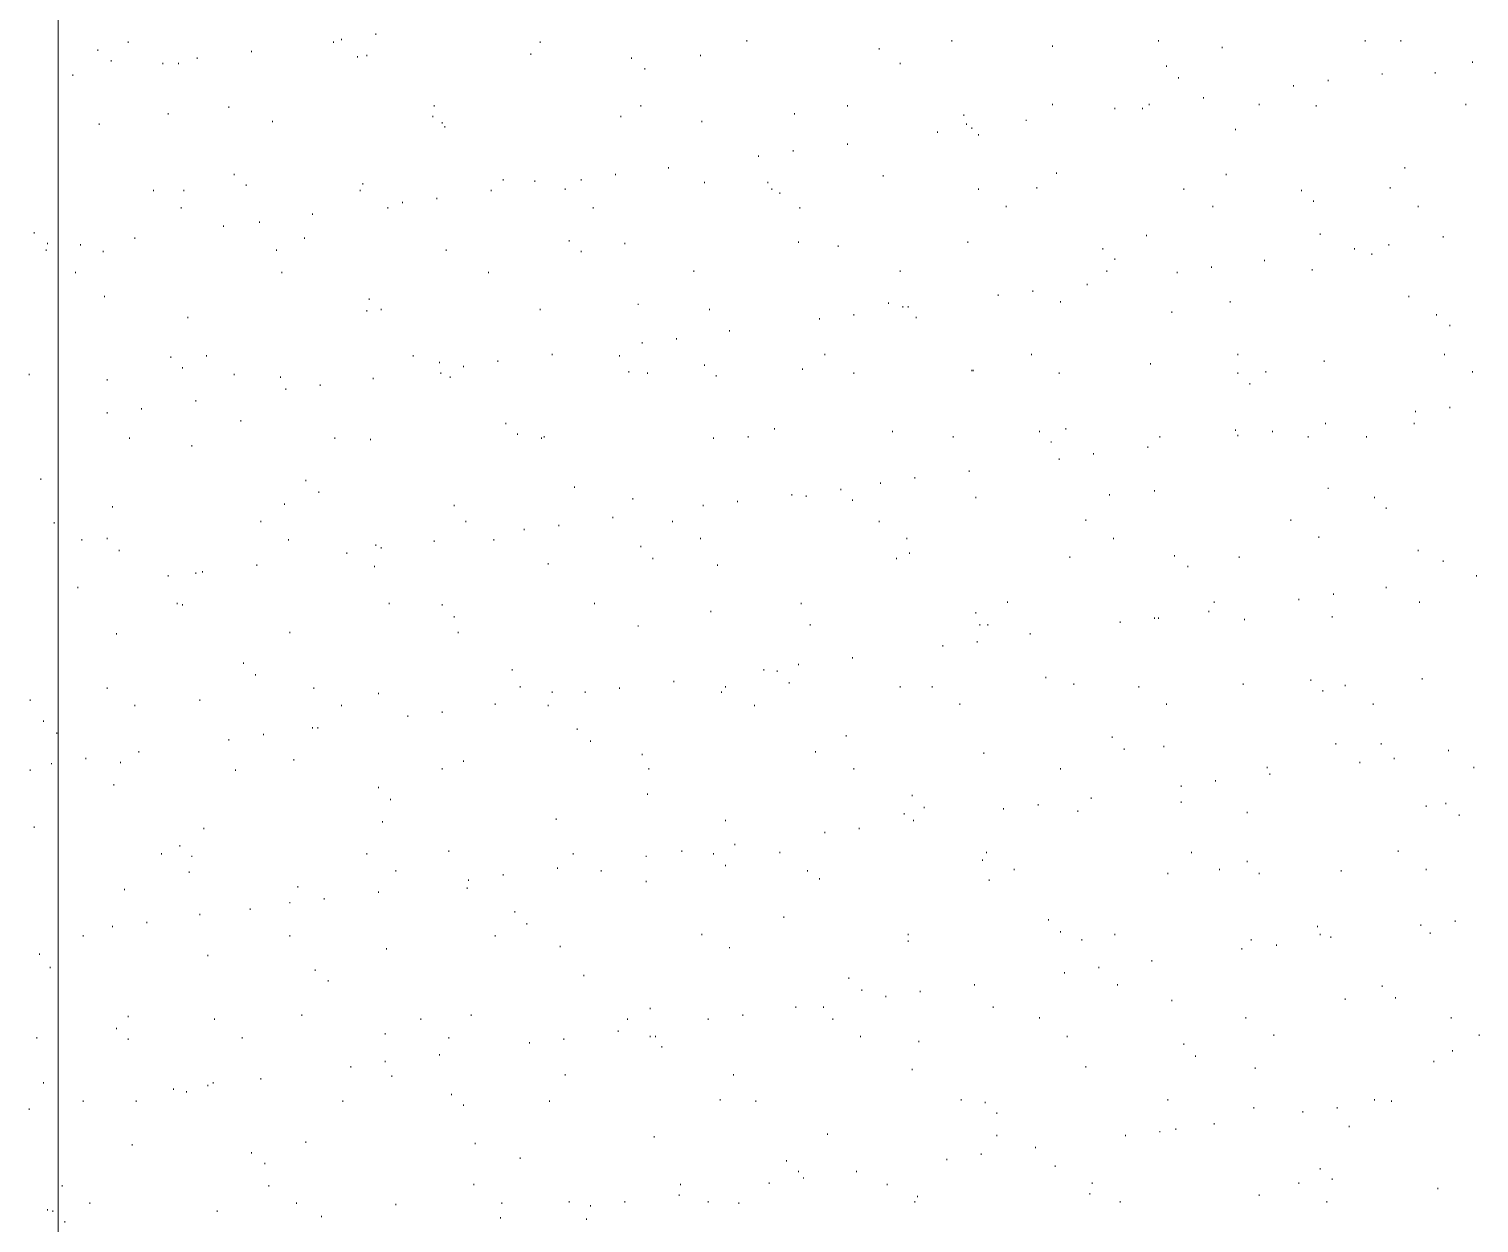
# Model space of a CAD drawing. Header units: inches. Extents: x 5 to 516, y -193 to 129.
# Drawn here: x 59.059 to 62.709, y -85.175 to -82.168 of the extents above; entities that cross this region are included whole.
import ezdxf

# ---------------------------------------------------------------- set-up
doc = ezdxf.new("R2010")
doc.units = ezdxf.units.IN
doc.header["$MEASUREMENT"] = 0
doc.layers.add('PDF4_Geometry', color=7, linetype='Continuous')

msp = doc.modelspace()

# ---------------------------------------------------------------- linework, layer by layer
at = {"layer": 'PDF4_Geometry', "lineweight": 15}
for points in [[(59.1320896, -87.9496505), (59.1320896, -79.9696499)], [(59.8454263, -82.1963155), (59.8454263, -82.1929824)], [(59.9320928, -82.1829823), (59.9320928, -82.1796489)], [(60.8654255, -82.1996489), (60.8654255, -82.1963155)], [(61.3820932, -82.1996489), (61.3820932, -82.1963155)], [(61.9020925, -82.1996489), (61.9020925, -82.1963155)], [(62.4220933, -82.1996489), (62.4220933, -82.1963155)], [(62.5120914, -82.1996489), (62.5120914, -82.1963155)], [(59.2320924, -82.2229822), (59.2320924, -82.219649)], [(59.3087593, -82.2029824), (59.3087593, -82.1996489)], [(59.6187586, -82.2263156), (59.6187586, -82.2229822)], [(59.8254254, -82.2029824), (59.8254254, -82.1996489)], [(59.9087587, -82.2363156), (59.9087587, -82.2329822)], [(60.3220922, -82.2329822), (60.3220922, -82.229649)], [(60.3454263, -82.2029824), (60.3454263, -82.1996489)], [(60.7487585, -82.2363156), (60.7487585, -82.2329822)], [(61.1987589, -82.219649), (61.1987589, -82.2163156)], [(61.6354264, -82.2129821), (61.6354264, -82.209649)], [(62.0620927, -82.2163156), (62.0620927, -82.2129821)], [(59.265426, -82.2496488), (59.265426, -82.2463157)], [(59.3954258, -82.2563157), (59.3954258, -82.2529823)], [(59.4354259, -82.2563157), (59.4354259, -82.2529823)], [(59.4820924, -82.2429822), (59.4820924, -82.239649)], [(59.8854263, -82.239649), (59.8854263, -82.2363156)], [(60.5754254, -82.2429822), (60.5754254, -82.239649)], [(60.6087591, -82.2696489), (60.6087591, -82.2663157)], [(61.2520917, -82.2563157), (61.2520917, -82.2529823)], [(61.9220933, -82.2629823), (61.9220933, -82.2596488)], [(62.6920943, -82.2529823), (62.6920943, -82.2496488)], [(59.1687582, -82.2863157), (59.1687582, -82.2829823)], [(61.9520921, -82.2929823), (61.9520921, -82.2896489)], [(62.3287587, -82.2996489), (62.3287587, -82.2963155)], [(62.4654266, -82.2829823), (62.4654266, -82.2796489)], [(62.598758, -82.2796489), (62.598758, -82.2763157)], [(62.0154263, -82.3429822), (62.0154263, -82.339649)], [(62.2420922, -82.3129823), (62.2420922, -82.3096489)], [(59.4087587, -82.3829823), (59.4087587, -82.3796488)], [(59.5620925, -82.3663156), (59.5620925, -82.3629822)], [(60.0787585, -82.3629822), (60.0787585, -82.3596491)], [(60.5987595, -82.3629822), (60.5987595, -82.3596491)], [(60.9854257, -82.3829823), (60.9854257, -82.3796488)], [(61.1187587, -82.3629822), (61.1187587, -82.3596491)], [(61.6354264, -82.3596491), (61.6354264, -82.3563156)], [(61.7920919, -82.3696491), (61.7920919, -82.3663156)], [(61.8620924, -82.3696491), (61.8620924, -82.3663156)], [(61.8787601, -82.3596491), (61.8787601, -82.3563156)], [(62.1554257, -82.3596491), (62.1554257, -82.3563156)], [(62.2987599, -82.3629822), (62.2987599, -82.3596491)], [(62.6754249, -82.3596491), (62.6754249, -82.3563156)], [(59.2354256, -82.4096489), (59.2354256, -82.4063157)], [(59.6720931, -82.4029823), (59.6720931, -82.3996489)], [(60.0754254, -82.3896489), (60.0754254, -82.3863157)], [(60.0987594, -82.4063157), (60.0987594, -82.4029823)], [(60.1054258, -82.4163155), (60.1054258, -82.4129823)], [(60.5487598, -82.3896489), (60.5487598, -82.3863157)], [(60.7520917, -82.4029823), (60.7520917, -82.3996489)], [(61.412092, -82.3863157), (61.412092, -82.3829823)], [(61.4187584, -82.4096489), (61.4187584, -82.4063157)], [(61.4320929, -82.4196489), (61.4320929, -82.4163155)], [(61.5687591, -82.3996489), (61.5687591, -82.3963157)], [(61.3454264, -82.4296489), (61.3454264, -82.4263155)], [(61.4487589, -82.4363156), (61.4487589, -82.4329823)], [(62.0954264, -82.4229823), (62.0954264, -82.4196489)], [(60.8954259, -82.4896491), (60.8954259, -82.4863156)], [(60.9820925, -82.4763156), (60.9820925, -82.4729822)], [(61.1187587, -82.459649), (61.1187587, -82.4563156)], [(60.6687583, -82.5196489), (60.6687583, -82.5163157)], [(62.522091, -82.5196489), (62.522091, -82.5163157)], [(59.5754253, -82.5363157), (59.5754253, -82.5329823)], [(59.6054258, -82.5629823), (59.6054258, -82.559649)], [(59.8987591, -82.559649), (59.8987591, -82.5563156)], [(60.2520916, -82.549649), (60.2520916, -82.5463155)], [(60.3320918, -82.5529823), (60.3320918, -82.549649)], [(60.4487588, -82.549649), (60.4487588, -82.5463155)], [(60.5354253, -82.5363157), (60.5354253, -82.5329823)], [(60.7587598, -82.5563156), (60.7587598, -82.5529823)], [(60.9187583, -82.5563156), (60.9187583, -82.5529823)], [(61.2087585, -82.5396489), (61.2087585, -82.5363157)], [(61.645426, -82.5329823), (61.645426, -82.5296489)], [(62.0720923, -82.5363157), (62.0720923, -82.5329823)], [(59.3720918, -82.5763156), (59.3720918, -82.5729824)], [(59.4487587, -82.5763156), (59.4487587, -82.5729824)], [(59.8920927, -82.5763156), (59.8920927, -82.5729824)], [(60.0854249, -82.5963156), (60.0854249, -82.5929822)], [(60.2220928, -82.5763156), (60.2220928, -82.5729824)], [(60.4087587, -82.5729824), (60.4087587, -82.569649)], [(60.9287597, -82.5729824), (60.9287597, -82.569649)], [(60.9487588, -82.5829822), (60.9487588, -82.579649)], [(61.4487589, -82.5729824), (61.4487589, -82.569649)], [(61.5954264, -82.569649), (61.5954264, -82.5663156)], [(61.9654266, -82.5729824), (61.9654266, -82.569649)], [(62.2620931, -82.5763156), (62.2620931, -82.5729824)], [(62.4854259, -82.569649), (62.4854259, -82.5663156)], [(59.4420923, -82.6196491), (59.4420923, -82.6163156)], [(59.7720925, -82.6363157), (59.7720925, -82.6329823)], [(59.9620933, -82.6196491), (59.9620933, -82.6163156)], [(59.9987584, -82.6063156), (59.9987584, -82.6029822)], [(60.4787592, -82.6196491), (60.4787592, -82.6163156)], [(60.9987585, -82.6196491), (60.9987585, -82.6163156)], [(61.5187594, -82.6163156), (61.5187594, -82.6129822)], [(62.0387586, -82.6163156), (62.0387586, -82.6129822)], [(62.2920919, -82.6029822), (62.2920919, -82.599649)], [(62.5554264, -82.6163156), (62.5554264, -82.6129822)], [(59.5487597, -82.6663155), (59.5487597, -82.6629824)], [(59.6387595, -82.6563157), (59.6387595, -82.6529823)], [(59.0720921, -82.6829824), (59.0720921, -82.679649)], [(59.1054257, -82.709649), (59.1054257, -82.7063156)], [(59.3254253, -82.6963156), (59.3254253, -82.6929824)], [(59.7520916, -82.6963156), (59.7520916, -82.6929824)], [(60.4187583, -82.7029824), (60.4187583, -82.699649)], [(60.5587594, -82.709649), (60.5587594, -82.7063156)], [(60.9954253, -82.7063156), (60.9954253, -82.7029824)], [(61.4220933, -82.7063156), (61.4220933, -82.7029824)], [(61.872092, -82.689649), (61.872092, -82.6863156)], [(62.3087596, -82.6863156), (62.3087596, -82.6829824)], [(62.6187605, -82.6929824), (62.6187605, -82.689649)], [(59.1020926, -82.7263156), (59.1020926, -82.7229822)], [(59.1887591, -82.7129822), (59.1887591, -82.709649)], [(59.2454251, -82.729649), (59.2454251, -82.7263156)], [(59.6820927, -82.7263156), (59.6820927, -82.7229822)], [(60.108759, -82.7263156), (60.108759, -82.7229822)], [(60.4487588, -82.729649), (60.4487588, -82.7263156)], [(61.0954264, -82.7163156), (61.0954264, -82.7129822)], [(61.7620931, -82.7229822), (61.7620931, -82.719649)], [(62.3954261, -82.7229822), (62.3954261, -82.719649)], [(62.4387577, -82.7363156), (62.4387577, -82.7329822)], [(62.4820926, -82.7129822), (62.4820926, -82.709649)], [(59.1754263, -82.7829823), (59.1754263, -82.7796489)], [(59.6954255, -82.7829823), (59.6954255, -82.7796489)], [(60.2154264, -82.7829823), (60.2154264, -82.7796489)], [(60.7320925, -82.7796489), (60.7320925, -82.7763158)], [(61.2520917, -82.7796489), (61.2520917, -82.7763158)], [(61.7720926, -82.7796489), (61.7720926, -82.7763158)], [(61.7920919, -82.7496489), (61.7920919, -82.7463157)], [(61.9487589, -82.7829823), (61.9487589, -82.7796489)], [(62.0354254, -82.7696489), (62.0354254, -82.7663157)], [(62.1687584, -82.7529823), (62.1687584, -82.7496489)], [(62.2887587, -82.7763158), (62.2887587, -82.7729823)], [(61.722093, -82.8129824), (61.722093, -82.809649)], [(59.2487584, -82.8429822), (59.2487584, -82.839649)], [(59.9154251, -82.849649), (59.9154251, -82.8463156)], [(61.4987585, -82.839649), (61.4987585, -82.8363156)], [(61.5854251, -82.829649), (61.5854251, -82.8263156)], [(61.6554256, -82.8563156), (61.6554256, -82.8529823)], [(62.0820919, -82.8563156), (62.0820919, -82.8529823)], [(62.532094, -82.8429822), (62.532094, -82.839649)], [(59.9087587, -82.8796489), (59.9087587, -82.8763157)], [(59.9454255, -82.8763157), (59.9454255, -82.8729823)], [(60.3454263, -82.8763157), (60.3454263, -82.8729823)], [(60.5920931, -82.8629823), (60.5920931, -82.8596491)], [(60.7720925, -82.8763157), (60.7720925, -82.8729823)], [(61.1354264, -82.8896489), (61.1354264, -82.8863157)], [(61.2220929, -82.8596491), (61.2220929, -82.8563156)], [(61.2587598, -82.8696491), (61.2587598, -82.8663156)], [(61.2720926, -82.8696491), (61.2720926, -82.8663156)], [(61.9354261, -82.8829823), (61.9354261, -82.8796489)], [(62.6020911, -82.8896489), (62.6020911, -82.8863157)], [(59.4587583, -82.8963157), (59.4587583, -82.8929823)], [(60.8220922, -82.929649), (60.8220922, -82.9263155)], [(61.0487598, -82.8996489), (61.0487598, -82.8963157)], [(61.2920918, -82.8963157), (61.2920918, -82.8929823)], [(62.6354265, -82.9163155), (62.6354265, -82.9129824)], [(60.6020927, -82.959649), (60.6020927, -82.9563156)], [(60.6887592, -82.949649), (60.6887592, -82.9463156)], [(59.415425, -82.9963157), (59.415425, -82.9929823)], [(59.5054264, -82.9929823), (59.5054264, -82.9896491)], [(60.0254257, -82.9929823), (60.0254257, -82.9896491)], [(60.3754251, -82.9896491), (60.3754251, -82.9863157)], [(60.5454266, -82.9929823), (60.5454266, -82.9896491)], [(61.0620926, -82.9896491), (61.0620926, -82.9863157)], [(61.5820919, -82.9896491), (61.5820919, -82.9863157)], [(62.1020928, -82.9896491), (62.1020928, -82.9863157)], [(62.6220938, -82.9896491), (62.6220938, -82.9863157)], [(59.0587593, -83.0396489), (59.0587593, -83.0363158)], [(59.4454255, -83.0229823), (59.4454255, -83.0196489)], [(59.5754253, -83.0396489), (59.5754253, -83.0363158)], [(60.092093, -83.0096489), (60.092093, -83.0063157)], [(60.0954263, -83.0363158), (60.0954263, -83.0329823)], [(60.1520923, -83.0196489), (60.1520923, -83.0163157)], [(60.2387588, -83.0063157), (60.2387588, -83.0029823)], [(60.568759, -83.0329823), (60.568759, -83.0296489)], [(60.6154255, -83.0363158), (60.6154255, -83.0329823)], [(60.7587598, -83.0163157), (60.7587598, -83.0129823)], [(61.0054266, -83.0263158), (61.0054266, -83.0229823)], [(61.1354264, -83.0363158), (61.1354264, -83.0329823)], [(61.4320929, -83.0296489), (61.4320929, -83.0263158)], [(61.4354261, -83.0296489), (61.4354261, -83.0263158)], [(61.6520925, -83.0363158), (61.6520925, -83.0329823)], [(61.8820932, -83.0129823), (61.8820932, -83.0096489)], [(62.1020928, -83.0363158), (62.1020928, -83.0329823)], [(62.1720933, -83.0329823), (62.1720933, -83.0296489)], [(62.3187592, -83.0063157), (62.3187592, -83.0029823)], [(62.6920943, -83.0329823), (62.6920943, -83.0296489)], [(59.2554264, -83.0529824), (59.2554264, -83.049649)], [(59.6920923, -83.0463155), (59.6920923, -83.0429824)], [(59.7054251, -83.0763156), (59.7054251, -83.0729824)], [(59.7920917, -83.0663156), (59.7920917, -83.0629824)], [(59.9254264, -83.049649), (59.9254264, -83.0463155)], [(60.1187586, -83.0463155), (60.1187586, -83.0429824)], [(60.7887585, -83.0429824), (60.7887585, -83.0396489)], [(62.1320933, -83.0629824), (62.1320933, -83.059649)], [(59.4787592, -83.1063157), (59.4787592, -83.1029823)], [(59.2554264, -83.1363157), (59.2554264, -83.1329823)], [(59.342093, -83.1263157), (59.342093, -83.1229823)], [(62.54876, -83.1329823), (62.54876, -83.1296489)], [(62.6354265, -83.1229823), (62.6354265, -83.1196491)], [(59.592093, -83.1563158), (59.592093, -83.1529823)], [(60.2587597, -83.1629824), (60.2587597, -83.1596489)], [(60.9354261, -83.1763156), (60.9354261, -83.1729824)], [(61.2320925, -83.1829824), (61.2320925, -83.179649)], [(61.6020928, -83.1829824), (61.6020928, -83.179649)], [(61.6687584, -83.1763156), (61.6687584, -83.1729824)], [(62.0954264, -83.179649), (62.0954264, -83.1763156)], [(62.1887593, -83.1829824), (62.1887593, -83.179649)], [(62.3220923, -83.1629824), (62.3220923, -83.1596489)], [(62.5454268, -83.1629824), (62.5454268, -83.1596489)], [(59.3120925, -83.199649), (59.3120925, -83.1963156)], [(59.4687596, -83.2196491), (59.4687596, -83.2163157)], [(59.8287585, -83.199649), (59.8287585, -83.1963156)], [(59.9187583, -83.2029825), (59.9187583, -83.199649)], [(60.2887585, -83.189649), (60.2887585, -83.1863156)], [(60.3487595, -83.199649), (60.3487595, -83.1963156)], [(60.3554258, -83.1963156), (60.3554258, -83.1929825)], [(60.7820922, -83.199649), (60.7820922, -83.1963156)], [(60.8687587, -83.1963156), (60.8687587, -83.1929825)], [(61.3854264, -83.1963156), (61.3854264, -83.1929825)], [(61.6320932, -83.2096491), (61.6320932, -83.2063156)], [(61.8754252, -83.2229823), (61.8754252, -83.2196491)], [(61.9054256, -83.1963156), (61.9054256, -83.1929825)], [(62.1020928, -83.1929825), (62.1020928, -83.189649)], [(62.2787591, -83.1963156), (62.2787591, -83.1929825)], [(62.4254266, -83.1963156), (62.4254266, -83.1929825)], [(61.6520925, -83.2529823), (61.6520925, -83.2496489)], [(61.738759, -83.2396491), (61.738759, -83.2363157)], [(61.4254265, -83.2829823), (61.4254265, -83.279649)], [(59.0887597, -83.3029824), (59.0887597, -83.299649)], [(59.7554265, -83.3063156), (59.7554265, -83.3029824)], [(60.4320928, -83.3229825), (60.4320928, -83.319649)], [(61.1020927, -83.3296491), (61.1020927, -83.3263156)], [(61.202092, -83.3129824), (61.202092, -83.309649)], [(61.2887586, -83.299649), (61.2887586, -83.2963156)], [(62.3287587, -83.3263156), (62.3287587, -83.3229825)], [(59.7020919, -83.3663157), (59.7020919, -83.3629823)], [(59.7887585, -83.3363157), (59.7887585, -83.3329822)], [(60.5787586, -83.3529823), (60.5787586, -83.3496491)], [(60.8420931, -83.3596491), (60.8420931, -83.3563157)], [(60.9787593, -83.3429822), (60.9787593, -83.3396491)], [(61.0154262, -83.3463157), (61.0154262, -83.3429822)], [(61.1320932, -83.3563157), (61.1320932, -83.3529823)], [(61.4420925, -83.3496491), (61.4420925, -83.3463157)], [(61.778759, -83.3429822), (61.778759, -83.3396491)], [(61.8920929, -83.3329822), (61.8920929, -83.3296491)], [(62.4454275, -83.3496491), (62.4454275, -83.3463157)], [(59.2687593, -83.3729823), (59.2687593, -83.3696491)], [(60.1287599, -83.3696491), (60.1287599, -83.3663157)], [(60.5287589, -83.399649), (60.5287589, -83.3963157)], [(60.7554265, -83.3696491), (60.7554265, -83.3663157)], [(62.4754262, -83.3763157), (62.4754262, -83.3729823)], [(59.1220917, -83.4129824), (59.1220917, -83.409649)], [(59.6420927, -83.409649), (59.6420927, -83.4063158)], [(60.1587587, -83.409649), (60.1587587, -83.4063158)], [(60.3054262, -83.429649), (60.3054262, -83.4263156)], [(60.3920927, -83.419649), (60.3920927, -83.4163156)], [(60.6787597, -83.409649), (60.6787597, -83.4063158)], [(61.1987589, -83.409649), (61.1987589, -83.4063158)], [(61.7187598, -83.4063158), (61.7187598, -83.4029824)], [(62.2354258, -83.4063158), (62.2354258, -83.4029824)], [(59.1920923, -83.4563156), (59.1920923, -83.4529825)], [(59.2554264, -83.4529825), (59.2554264, -83.449649)], [(59.7120932, -83.4563156), (59.7120932, -83.4529825)], [(59.9320928, -83.4696491), (59.9320928, -83.4663157)], [(59.9454255, -83.4763157), (59.9454255, -83.4729823)], [(60.0787585, -83.4596491), (60.0787585, -83.4563156)], [(60.2287592, -83.4563156), (60.2287592, -83.4529825)], [(60.5987595, -83.4729823), (60.5987595, -83.4696491)], [(60.7487585, -83.4529825), (60.7487585, -83.449649)], [(61.2687594, -83.4529825), (61.2687594, -83.449649)], [(61.7887586, -83.4529825), (61.7887586, -83.449649)], [(62.3054263, -83.449649), (62.3054263, -83.4463156)], [(59.2854252, -83.4829823), (59.2854252, -83.4796491)], [(59.858759, -83.4896491), (59.858759, -83.4863157)], [(60.62876, -83.5029824), (60.62876, -83.4996489)], [(61.2420921, -83.5029824), (61.2420921, -83.4996489)], [(61.2754258, -83.4896491), (61.2754258, -83.4863157)], [(61.6787597, -83.4996489), (61.6787597, -83.4963158)], [(61.9420925, -83.4963158), (61.9420925, -83.4929823)], [(62.105426, -83.4996489), (62.105426, -83.4963158)], [(62.5554264, -83.4829823), (62.5554264, -83.4796491)], [(62.6187605, -83.5096489), (62.6187605, -83.5063158)], [(59.4087587, -83.5463156), (59.4087587, -83.5429824)], [(59.4787592, -83.539649), (59.4787592, -83.5363158)], [(59.4954252, -83.5363158), (59.4954252, -83.5329824)], [(59.6320931, -83.519649), (59.6320931, -83.5163158)], [(59.9287596, -83.5229824), (59.9287596, -83.519649)], [(60.3654255, -83.5163158), (60.3654255, -83.5129824)], [(60.7920918, -83.519649), (60.7920918, -83.5163158)], [(61.9754262, -83.5229824), (61.9754262, -83.519649)], [(62.7020939, -83.5463156), (62.7020939, -83.5429824)], [(59.1820927, -83.5763156), (59.1820927, -83.5729825)], [(62.4754262, -83.5763156), (62.4754262, -83.5729825)], [(59.4320927, -83.6163155), (59.4320927, -83.6129823)], [(59.4454255, -83.6196492), (59.4454255, -83.6163155)], [(59.9654264, -83.6163155), (59.9654264, -83.6129823)], [(60.0987594, -83.6196492), (60.0987594, -83.6163155)], [(60.4820925, -83.6163155), (60.4820925, -83.6129823)], [(61.0020917, -83.6163155), (61.0020917, -83.6129823)], [(61.5220926, -83.6129823), (61.5220926, -83.6096492)], [(62.0420919, -83.6129823), (62.0420919, -83.6096492)], [(62.2554267, -83.6063157), (62.2554267, -83.6029823)], [(62.3420932, -83.5929823), (62.3420932, -83.5896491)], [(62.5587596, -83.6129823), (62.5587596, -83.6096492)], [(60.1287599, -83.6496492), (60.1287599, -83.6463156)], [(60.7754258, -83.6363155), (60.7754258, -83.6329824)], [(61.4420925, -83.6396492), (61.4420925, -83.6363155)], [(61.8920929, -83.6529824), (61.8920929, -83.6496492)], [(61.9020925, -83.6529824), (61.9020925, -83.6496492)], [(62.028759, -83.6363155), (62.028759, -83.6329824)], [(62.1187588, -83.6563156), (62.1187588, -83.6529824)], [(62.33876, -83.6496492), (62.33876, -83.6463156)], [(59.2787588, -83.6929825), (59.2787588, -83.6896488)], [(59.7154264, -83.6896488), (59.7154264, -83.6863157)], [(60.1387595, -83.6896488), (60.1387595, -83.6863157)], [(60.5920931, -83.6729824), (60.5920931, -83.6696492)], [(61.0254258, -83.6696492), (61.0254258, -83.6663156)], [(61.452092, -83.6696492), (61.452092, -83.6663156)], [(61.4720929, -83.6696492), (61.4720929, -83.6663156)], [(61.5787587, -83.6929825), (61.5787587, -83.6896488)], [(61.8054263, -83.6629824), (61.8054263, -83.6596492)], [(61.3587591, -83.7229825), (61.3587591, -83.7196489)], [(61.4454257, -83.7129825), (61.4454257, -83.7096489)], [(59.5987594, -83.7663158), (59.5987594, -83.7629826)], [(60.9954253, -83.769649), (60.9954253, -83.7663158)], [(61.1320932, -83.7529826), (61.1320932, -83.7496489)], [(59.6287599, -83.7963158), (59.6287599, -83.7929822)], [(60.2754257, -83.7829822), (60.2754257, -83.779649)], [(60.9087588, -83.7829822), (60.9087588, -83.779649)], [(60.9420924, -83.7863158), (60.9420924, -83.7829822)], [(61.6187587, -83.8029822), (61.6187587, -83.7996491)], [(62.565426, -83.8063158), (62.565426, -83.8029822)], [(59.2554264, -83.8296491), (59.2554264, -83.8263159)], [(59.7754257, -83.8296491), (59.7754257, -83.8263159)], [(59.9387591, -83.8429823), (59.9387591, -83.8396491)], [(60.2954266, -83.8263159), (60.2954266, -83.8229823)], [(60.3754251, -83.8396491), (60.3754251, -83.8363159)], [(60.4587584, -83.8396491), (60.4587584, -83.8363159)], [(60.5454266, -83.8296491), (60.5454266, -83.8263159)], [(60.6820928, -83.8129823), (60.6820928, -83.8096491)], [(60.802093, -83.8396491), (60.802093, -83.8363159)], [(60.8120926, -83.8263159), (60.8120926, -83.8229823)], [(60.9720929, -83.8163159), (60.9720929, -83.8129823)], [(61.2520917, -83.8263159), (61.2520917, -83.8229823)], [(61.3320919, -83.8263159), (61.3320919, -83.8229823)], [(61.6887593, -83.8196491), (61.6887593, -83.8163159)], [(61.8520928, -83.8263159), (61.8520928, -83.8229823)], [(62.1154256, -83.8196491), (62.1154256, -83.8163159)], [(62.2854254, -83.8096491), (62.2854254, -83.8063158)], [(62.3154259, -83.8363159), (62.3154259, -83.8329823)], [(62.372092, -83.8229823), (62.372092, -83.8196491)], [(59.0620925, -83.8596492), (59.0620925, -83.8563155)], [(59.3254253, -83.8729823), (59.3254253, -83.8696492)], [(59.4887588, -83.8596492), (59.4887588, -83.8563155)], [(59.8454263, -83.8729823), (59.8454263, -83.8696492)], [(60.2320924, -83.8696492), (60.2320924, -83.8663156)], [(60.3654255, -83.8729823), (60.3654255, -83.8696492)], [(60.8854264, -83.8729823), (60.8854264, -83.8696492)], [(61.4020924, -83.8696492), (61.4020924, -83.8663156)], [(61.9220933, -83.8696492), (61.9220933, -83.8663156)], [(62.4420942, -83.8696492), (62.4420942, -83.8663156)], [(59.0954262, -83.9129825), (59.0954262, -83.9096492)], [(60.0120929, -83.8996492), (60.0120929, -83.8963156)], [(60.0987594, -83.8896492), (60.0987594, -83.8863156)], [(59.1287599, -83.9429825), (59.1287599, -83.9396488)], [(59.6487591, -83.9463157), (59.6487591, -83.9429825)], [(59.7720925, -83.9296493), (59.7720925, -83.9263156)], [(59.7854252, -83.9296493), (59.7854252, -83.9263156)], [(60.4387592, -83.9329825), (60.4387592, -83.9296493)], [(61.1154255, -83.9496489), (61.1154255, -83.9463157)], [(61.7854254, -83.9529825), (61.7854254, -83.9496489)], [(59.3354249, -83.989649), (59.3354249, -83.9863157)], [(59.5620925, -83.9596489), (59.5620925, -83.9563157)], [(60.4720929, -83.9629825), (60.4720929, -83.9596489)], [(61.0387586, -83.989649), (61.0387586, -83.9863157)], [(61.8154259, -83.9829826), (61.8154259, -83.979649)], [(61.9154252, -83.9763157), (61.9154252, -83.9729825)], [(62.3487596, -83.9696489), (62.3487596, -83.9663157)], [(62.4620935, -83.9696489), (62.4620935, -83.9663157)], [(62.6320933, -83.9863157), (62.6320933, -83.9829826)], [(59.1154254, -84.019649), (59.1154254, -84.0163158)], [(59.2020919, -84.0063158), (59.2020919, -84.0029826)], [(59.2887584, -84.0163158), (59.2887584, -84.0129826)], [(59.725426, -84.009649), (59.725426, -84.0063158)], [(60.1520923, -84.0129826), (60.1520923, -84.009649)], [(60.6020927, -83.9963158), (60.6020927, -83.9929826)], [(61.4620934, -83.9929826), (61.4620934, -83.989649)], [(62.4087589, -84.0163158), (62.4087589, -84.0129826)], [(62.4954254, -84.0063158), (62.4954254, -84.0029826)], [(59.0620925, -84.0363159), (59.0620925, -84.0329822)], [(59.5787585, -84.0363159), (59.5787585, -84.0329822)], [(60.0987594, -84.0329822), (60.0987594, -84.029649)], [(60.6187586, -84.0329822), (60.6187586, -84.029649)], [(61.1354264, -84.0329822), (61.1354264, -84.029649)], [(61.6554256, -84.0329822), (61.6554256, -84.029649)], [(62.1754265, -84.029649), (62.1754265, -84.0263159)], [(62.1820929, -84.0463159), (62.1820929, -84.0429822)], [(62.6954275, -84.029649), (62.6954275, -84.0263159)], [(59.2720924, -84.0729823), (59.2720924, -84.0696491)], [(59.9387591, -84.0796491), (59.9387591, -84.0763159)], [(60.6154255, -84.096316), (60.6154255, -84.0929823)], [(61.9587585, -84.0763159), (61.9587585, -84.0729823)], [(62.0454268, -84.0629823), (62.0454268, -84.0596491)], [(59.9687596, -84.1096492), (59.9687596, -84.1063155)], [(61.2820922, -84.0996491), (61.2820922, -84.096316)], [(61.3120926, -84.1296492), (61.3120926, -84.1263156)], [(61.5120931, -84.1329824), (61.5120931, -84.1296492)], [(61.5987596, -84.1229824), (61.5987596, -84.1196492)], [(61.7320926, -84.1063155), (61.7320926, -84.1029824)], [(61.9587585, -84.1163156), (61.9587585, -84.1129824)], [(62.5754256, -84.1263156), (62.5754256, -84.1229824)], [(62.6254269, -84.1196492), (62.6254269, -84.1163156)], [(59.9487588, -84.1663156), (59.9487588, -84.1629825)], [(60.3854263, -84.1596492), (60.3854263, -84.1563156)], [(60.8120926, -84.1629825), (60.8120926, -84.1596492)], [(61.262093, -84.1463156), (61.262093, -84.1429824)], [(61.2854254, -84.1629825), (61.2854254, -84.1596492)], [(61.6987589, -84.1396492), (61.6987589, -84.1363156)], [(62.1254252, -84.1429824), (62.1254252, -84.1396492)], [(62.6587589, -84.1496492), (62.6587589, -84.1463156)], [(59.0720921, -84.1796493), (59.0720921, -84.1763156)], [(59.4987584, -84.1829825), (59.4987584, -84.1796493)], [(61.0620926, -84.1929825), (61.0620926, -84.1896489)], [(61.1487592, -84.1829825), (61.1487592, -84.1796493)], [(59.4387591, -84.2263158), (59.4387591, -84.2229825)], [(60.1154254, -84.239649), (60.1154254, -84.2363158)], [(60.702092, -84.239649), (60.702092, -84.2363158)], [(60.835425, -84.2229825), (60.835425, -84.2196489)], [(60.9487588, -84.2429826), (60.9487588, -84.239649)], [(61.4687598, -84.2429826), (61.4687598, -84.239649)], [(61.9854258, -84.2429826), (61.9854258, -84.239649)], [(62.505425, -84.239649), (62.505425, -84.2363158)], [(59.3920927, -84.2463158), (59.3920927, -84.2429826)], [(59.4687596, -84.2529826), (59.4687596, -84.249649)], [(59.9087587, -84.2463158), (59.9087587, -84.2429826)], [(60.4287596, -84.2463158), (60.4287596, -84.2429826)], [(60.6120923, -84.2529826), (60.6120923, -84.249649)], [(60.7820922, -84.2463158), (60.7820922, -84.2429826)], [(60.8120926, -84.2763159), (60.8120926, -84.2729822)], [(61.4587585, -84.2629826), (61.4587585, -84.259649)], [(62.1254252, -84.2663158), (62.1254252, -84.2629826)], [(59.4620932, -84.2929823), (59.4620932, -84.289649)], [(59.9820924, -84.289649), (59.9820924, -84.2863159)], [(60.1654251, -84.3129823), (60.1654251, -84.3096491)], [(60.2520916, -84.2996491), (60.2520916, -84.2963159)], [(60.3887595, -84.2829823), (60.3887595, -84.279649)], [(60.4987585, -84.289649), (60.4987585, -84.2863159)], [(60.6120923, -84.3163159), (60.6120923, -84.3129823)], [(61.0187594, -84.289649), (61.0187594, -84.2863159)], [(61.0487598, -84.3096491), (61.0487598, -84.3063159)], [(61.4754262, -84.3129823), (61.4754262, -84.3096491)], [(61.5387586, -84.2863159), (61.5387586, -84.2829823)], [(61.9254265, -84.2963159), (61.9254265, -84.2929823)], [(62.0554263, -84.2863159), (62.0554263, -84.2829823)], [(62.1554257, -84.2963159), (62.1554257, -84.2929823)], [(62.3620924, -84.289649), (62.3620924, -84.2863159)], [(62.5754256, -84.2863159), (62.5754256, -84.2829823)], [(59.2987597, -84.3363159), (59.2987597, -84.3329823)], [(59.7354256, -84.3296492), (59.7354256, -84.3263159)], [(59.9387591, -84.3429823), (59.9387591, -84.3396492)], [(60.1620919, -84.3329823), (60.1620919, -84.3296492)], [(59.6154254, -84.3863156), (59.6154254, -84.3829824)], [(59.7154264, -84.3696492), (59.7154264, -84.3663156)], [(59.802093, -84.3596492), (59.802093, -84.3563155)], [(59.3554258, -84.4196493), (59.3554258, -84.4163157)], [(59.4887588, -84.3996493), (59.4887588, -84.3963157)], [(60.2820921, -84.3929824), (60.2820921, -84.3896492)], [(60.3120926, -84.4229825), (60.3120926, -84.4196493)], [(60.9587585, -84.4063157), (60.9587585, -84.4029824)], [(61.6254252, -84.4129825), (61.6254252, -84.4096493)], [(62.5620927, -84.4263157), (62.5620927, -84.4229825)], [(62.6487593, -84.4163157), (62.6487593, -84.4129825)], [(59.1954255, -84.4529826), (59.1954255, -84.4496489)], [(59.2687593, -84.4296493), (59.2687593, -84.4263157)], [(59.7154264, -84.4529826), (59.7154264, -84.4496489)], [(60.2320924, -84.4529826), (60.2320924, -84.4496489)], [(60.7520917, -84.4496489), (60.7520917, -84.4463157)], [(61.2720926, -84.4496489), (61.2720926, -84.4463157)], [(61.6554256, -84.4429826), (61.6554256, -84.4396489)], [(61.7087585, -84.4629826), (61.7087585, -84.4596489)], [(61.7920919, -84.4496489), (61.7920919, -84.4463157)], [(62.1354265, -84.4629826), (62.1354265, -84.4596489)], [(62.3020932, -84.4296493), (62.3020932, -84.4263157)], [(62.3087596, -84.4496489), (62.3087596, -84.4463157)], [(62.3354251, -84.4563157), (62.3354251, -84.4529826)], [(62.5854251, -84.4463157), (62.5854251, -84.4429826)], [(59.0854249, -84.499649), (59.0854249, -84.4963158)], [(59.9587584, -84.4863158), (59.9587584, -84.4829826)], [(60.3954259, -84.479649), (60.3954259, -84.4763158)], [(60.8220922, -84.4829826), (60.8220922, -84.479649)], [(61.2720926, -84.4663158), (61.2720926, -84.4629826)], [(62.1120924, -84.4863158), (62.1120924, -84.4829826)], [(62.1987589, -84.4763158), (62.1987589, -84.4729826)], [(59.1120921, -84.5329823), (59.1120921, -84.5296491)], [(59.5087597, -84.5029826), (59.5087597, -84.499649)], [(61.7520917, -84.5329823), (61.7520917, -84.5296491)], [(61.8854265, -84.5163158), (61.8854265, -84.5129827)], [(59.7787589, -84.5396491), (59.7787589, -84.5363159)], [(59.8120925, -84.5663159), (59.8120925, -84.5629823)], [(60.4554252, -84.5529823), (60.4554252, -84.5496491)], [(61.1220919, -84.5596491), (61.1220919, -84.5563159)], [(61.6654252, -84.5463159), (61.6654252, -84.5429823)], [(61.1554256, -84.5896492), (61.1554256, -84.586316)], [(61.2154265, -84.6063156), (61.2154265, -84.6029824)], [(61.3020931, -84.5929823), (61.3020931, -84.5896492)], [(61.4387593, -84.5763159), (61.4387593, -84.5729823)], [(61.7987599, -84.5763159), (61.7987599, -84.5729823)], [(62.4654266, -84.5796492), (62.4654266, -84.5763159)], [(62.4987586, -84.6096492), (62.4987586, -84.6063156)], [(60.6220919, -84.6363156), (60.6220919, -84.6329825)], [(60.9887589, -84.6329825), (60.9887589, -84.6296492)], [(61.0587595, -84.6329825), (61.0587595, -84.6296492)], [(61.4854258, -84.6329825), (61.4854258, -84.6296492)], [(61.9354261, -84.6163156), (61.9354261, -84.6129824)], [(62.372092, -84.6129824), (62.372092, -84.6096492)], [(59.3087593, -84.6563157), (59.3087593, -84.6529825)], [(59.5254257, -84.6629825), (59.5254257, -84.6596493)], [(59.7454252, -84.6529825), (59.7454252, -84.6496493)], [(60.0454266, -84.6629825), (60.0454266, -84.6596493)], [(60.1720932, -84.6529825), (60.1720932, -84.6496493)], [(60.5654258, -84.6629825), (60.5654258, -84.6596493)], [(60.7687594, -84.6629825), (60.7687594, -84.6596493)], [(60.8554259, -84.6529825), (60.8554259, -84.6496493)], [(61.0820918, -84.6629825), (61.0820918, -84.6596493)], [(61.6020928, -84.6596493), (61.6020928, -84.6563157)], [(62.122092, -84.6596493), (62.122092, -84.6563157)], [(62.6387597, -84.6596493), (62.6387597, -84.6563157)], [(59.0787585, -84.709649), (59.0787585, -84.7063157)], [(59.2787588, -84.6863157), (59.2787588, -84.6829825)], [(59.3087593, -84.7129826), (59.3087593, -84.709649)], [(59.5954262, -84.709649), (59.5954262, -84.7063157)], [(59.9554251, -84.699649), (59.9554251, -84.6963157)], [(60.1154254, -84.709649), (60.1154254, -84.7063157)], [(60.4054255, -84.7129826), (60.4054255, -84.709649)], [(60.5420918, -84.6929826), (60.5420918, -84.6896489)], [(60.6220919, -84.7063157), (60.6220919, -84.7029826)], [(60.6354264, -84.7063157), (60.6354264, -84.7029826)], [(61.1520924, -84.7063157), (61.1520924, -84.7029826)], [(61.2987599, -84.719649), (61.2987599, -84.7163158)], [(61.6720933, -84.7063157), (61.6720933, -84.7029826)], [(62.1920925, -84.7029826), (62.1920925, -84.699649)], [(62.7087603, -84.7029826), (62.7087603, -84.699649)], [(60.092093, -84.7529826), (60.092093, -84.749649)], [(60.318759, -84.7229826), (60.318759, -84.719649)], [(60.6520924, -84.7329826), (60.6520924, -84.729649)], [(61.9654266, -84.7263158), (61.9654266, -84.7229826)], [(61.9954254, -84.7563159), (61.9954254, -84.7529826)], [(62.6420929, -84.7429826), (62.6420929, -84.739649)], [(59.8687586, -84.7829823), (59.8687586, -84.7796491)], [(59.9554251, -84.7696491), (59.9554251, -84.7663159)], [(61.2820922, -84.7896491), (61.2820922, -84.7863159)], [(61.7187598, -84.7829823), (61.7187598, -84.7796491)], [(62.145426, -84.7863159), (62.145426, -84.7829823)], [(62.5954247, -84.7696491), (62.5954247, -84.7663159)], [(59.0954262, -84.8229824), (59.0954262, -84.8196491)], [(59.5220924, -84.8229824), (59.5220924, -84.8196491)], [(59.6420927, -84.8129824), (59.6420927, -84.8096491)], [(59.9720928, -84.8063159), (59.9720928, -84.8029823)], [(60.4087587, -84.8029823), (60.4087587, -84.7996491)], [(60.8320918, -84.8029823), (60.8320918, -84.7996491)], [(59.4220931, -84.8396492), (59.4220931, -84.836316)], [(59.4554251, -84.846316), (59.4554251, -84.8429824)], [(59.5087597, -84.8296492), (59.5087597, -84.826316)], [(60.1220918, -84.8529824), (60.1220918, -84.8496492)], [(59.0587593, -84.8896493), (59.0587593, -84.8863156)], [(59.1954255, -84.8696493), (59.1954255, -84.8663156)], [(59.3287585, -84.8696493), (59.3287585, -84.8663156)], [(59.8487594, -84.8696493), (59.8487594, -84.8663156)], [(60.1520923, -84.8796493), (60.1520923, -84.8763156)], [(60.3687586, -84.8696493), (60.3687586, -84.8663156)], [(60.7987598, -84.8663156), (60.7987598, -84.8629824)], [(60.8887596, -84.8696493), (60.8887596, -84.8663156)], [(61.4054256, -84.8663156), (61.4054256, -84.8629824)], [(61.4654265, -84.8729824), (61.4654265, -84.8696493)], [(61.4954253, -84.8996493), (61.4954253, -84.8963157)], [(61.9254265, -84.8663156), (61.9254265, -84.8629824)], [(62.1420929, -84.8863156), (62.1420929, -84.8829825)], [(62.2654263, -84.8963157), (62.2654263, -84.8929825)], [(62.3520928, -84.8863156), (62.3520928, -84.8829825)], [(62.4454275, -84.8663156), (62.4454275, -84.8629824)], [(62.488759, -84.8696493), (62.488759, -84.8663156)], [(62.0420919, -84.9263157), (62.0420919, -84.9229825)], [(62.3820933, -84.9329825), (62.3820933, -84.9296494)], [(59.7554265, -84.9729826), (59.7554265, -84.969649)], [(60.6320931, -84.959649), (60.6320931, -84.9563158)], [(61.0687591, -84.9529826), (61.0687591, -84.949649)], [(61.4954253, -84.9563158), (61.4954253, -84.9529826)], [(61.8187591, -84.9563158), (61.8187591, -84.9529826)], [(61.9054256, -84.9463158), (61.9054256, -84.9429826)], [(61.9454257, -84.9396489), (61.9454257, -84.9363158)], [(59.3187589, -84.979649), (59.3187589, -84.9763158)], [(59.6187586, -84.999649), (59.6187586, -84.9963159)], [(60.1820928, -84.9763158), (60.1820928, -84.9729826)], [(61.4554253, -85.0029827), (61.4554253, -84.999649)], [(61.5920932, -84.9863158), (61.5920932, -84.9829826)], [(59.6520923, -85.0263159), (59.6520923, -85.0229823)], [(60.2954266, -85.0129827), (60.2954266, -85.009649)], [(60.9654265, -85.0196491), (60.9654265, -85.0163159)], [(60.9954253, -85.0463159), (60.9954253, -85.0429823)], [(61.1420928, -85.0463159), (61.1420928, -85.0429823)], [(61.3687587, -85.0163159), (61.3687587, -85.0129827)], [(61.6420928, -85.0329823), (61.6420928, -85.0296491)], [(62.3087596, -85.0396491), (62.3087596, -85.0363159)], [(59.1420926, -85.0829824), (59.1420926, -85.0796492)], [(59.6620918, -85.0829824), (59.6620918, -85.0796492)], [(60.1787596, -85.0796492), (60.1787596, -85.076316)], [(60.6987588, -85.0796492), (60.6987588, -85.076316)], [(60.9220932, -85.076316), (60.9220932, -85.0729824)], [(61.0087598, -85.0629824), (61.0087598, -85.0596492)], [(61.2187597, -85.0796492), (61.2187597, -85.076316)], [(61.7354258, -85.076316), (61.7354258, -85.0729824)], [(62.2554267, -85.076316), (62.2554267, -85.0729824)], [(62.33876, -85.066316), (62.33876, -85.0629824)], [(60.6954256, -85.1063156), (60.6954256, -85.1029824)], [(61.2954267, -85.1096493), (61.2954267, -85.1063156)], [(61.7287593, -85.1029824), (61.7287593, -85.0996492)], [(62.1554257, -85.1063156), (62.1554257, -85.1029824)], [(62.6054244, -85.0896492), (62.6054244, -85.086316)], [(59.1054257, -85.1429825), (59.1054257, -85.1396493)], [(59.1187585, -85.1463157), (59.1187585, -85.1429825)], [(59.2120932, -85.1263157), (59.2120932, -85.1229824)], [(59.5320921, -85.1463157), (59.5320921, -85.1429825)], [(59.7320924, -85.1263157), (59.7320924, -85.1229824)], [(59.9820924, -85.1296493), (59.9820924, -85.1263157)], [(60.2487584, -85.1263157), (60.2487584, -85.1229824)], [(60.4187583, -85.1229824), (60.4187583, -85.1196493)], [(60.4720929, -85.1329825), (60.4720929, -85.1296493)], [(60.5587594, -85.1229824), (60.5587594, -85.1196493)], [(60.7687594, -85.1229824), (60.7687594, -85.1196493)], [(60.8454263, -85.1263157), (60.8454263, -85.1229824)], [(61.2887586, -85.1229824), (61.2887586, -85.1196493)], [(61.8054263, -85.1229824), (61.8054263, -85.1196493)], [(62.3254256, -85.1229824), (62.3254256, -85.1196493)], [(59.148759, -85.1729826), (59.148759, -85.1696493)], [(59.7954266, -85.1596493), (59.7954266, -85.1563157)], [(60.2454252, -85.1629826), (60.2454252, -85.1596493)], [(60.4620933, -85.1663157), (60.4620933, -85.1629826)]]:
    msp.add_lwpolyline(points, dxfattribs=at)

doc.saveas('drawing.dxf')
